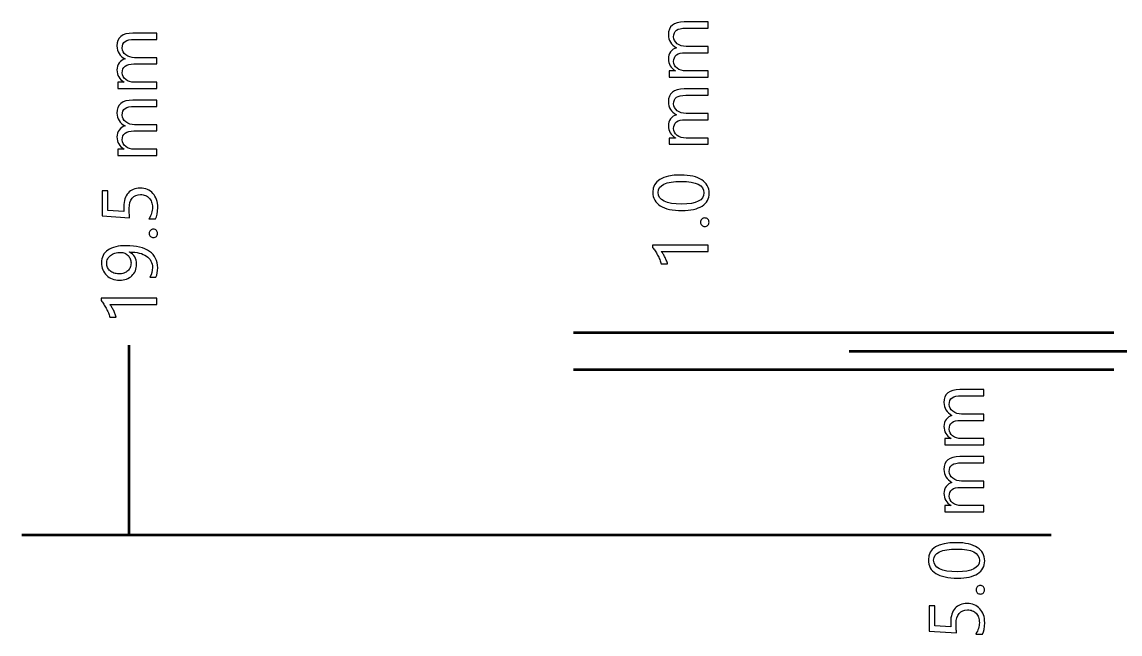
# Model space of a CAD drawing. Header units: centimetres. Extents: x -4.79 to 4.37, y -1.79 to 6.76.
# Drawn here: x -4.791 to -1.804, y -1.244 to 0.421 of the extents above; entities that cross this region are included whole.
import ezdxf

# ---------------------------------------------------------------- set-up
doc = ezdxf.new("R2010")
doc.units = ezdxf.units.CM
doc.header["$MEASUREMENT"] = 0
doc.layers.add('Layer 1', color=7, linetype='Continuous')

msp = doc.modelspace()

# ---------------------------------------------------------------- linework, layer by layer
at = {"layer": 'Layer 1'}
for points, knots in [([(-2.92424, 0.42097), (-2.92424, 0.42097), (-2.92424, 0.40404), (-2.92424, 0.40404), (-2.92424, 0.40404), (-2.92424, 0.40404), (-2.98502, 0.40404), (-2.98502, 0.40404), (-2.98502, 0.40404), (-2.99674, 0.40404), (-3.0052, 0.4022), (-3.01042, 0.3986), (-3.01042, 0.3986), (-3.01568, 0.39497), (-3.01829, 0.3889), (-3.01829, 0.38037), (-3.01829, 0.38037), (-3.01829, 0.37313), (-3.01498, 0.36696), (-3.00838, 0.36192), (-3.00838, 0.36192), (-3.00175, 0.35683), (-2.99384, 0.35429), (-2.9846, 0.35429), (-2.9846, 0.35429), (-2.9846, 0.35429), (-2.92424, 0.35429), (-2.92424, 0.35429), (-2.92424, 0.35429), (-2.92424, 0.35429), (-2.92424, 0.33736), (-2.92424, 0.33736), (-2.92424, 0.33736), (-2.92424, 0.33736), (-2.98707, 0.33736), (-2.98707, 0.33736), (-2.98707, 0.33736), (-3.00788, 0.33736), (-3.01829, 0.32932), (-3.01829, 0.31327), (-3.01829, 0.31327), (-3.01829, 0.30582), (-3.01519, 0.29972), (-3.00894, 0.29489), (-3.00894, 0.29489), (-3.0027, 0.29005), (-2.99458, 0.28765), (-2.9846, 0.28765), (-2.9846, 0.28765), (-2.9846, 0.28765), (-2.92424, 0.28765), (-2.92424, 0.28765), (-2.92424, 0.28765), (-2.92424, 0.28765), (-2.92424, 0.27069), (-2.92424, 0.27069), (-2.92424, 0.27069), (-2.92424, 0.27069), (-3.03007, 0.27069), (-3.03007, 0.27069), (-3.03007, 0.27069), (-3.03007, 0.27069), (-3.03007, 0.28765), (-3.03007, 0.28765), (-3.03007, 0.28765), (-3.03007, 0.28765), (-3.01332, 0.28765), (-3.01332, 0.28765), (-3.01332, 0.28765), (-3.01332, 0.28765), (-3.01332, 0.28808), (-3.01332, 0.28808), (-3.01332, 0.28808), (-3.02616, 0.29556), (-3.03254, 0.30653), (-3.03254, 0.32092), (-3.03254, 0.32092), (-3.03254, 0.32815), (-3.03053, 0.33447), (-3.02651, 0.33983), (-3.02651, 0.33983), (-3.02249, 0.34523), (-3.0172, 0.3489), (-3.01064, 0.35091), (-3.01064, 0.35091), (-3.02524, 0.35874), (-3.03254, 0.37045), (-3.03254, 0.38605), (-3.03254, 0.38605), (-3.03254, 0.40933), (-3.01819, 0.42097), (-2.98947, 0.42097), (-2.98947, 0.42097), (-2.98947, 0.42097), (-2.92424, 0.42097), (-2.92424, 0.42097)], [0, 0, 0, 0, 0.04, 0.04, 0.04, 0.04, 0.08, 0.08, 0.08, 0.08, 0.12, 0.12, 0.12, 0.12, 0.16, 0.16, 0.16, 0.16, 0.2, 0.2, 0.2, 0.2, 0.24, 0.24, 0.24, 0.24, 0.28, 0.28, 0.28, 0.28, 0.32, 0.32, 0.32, 0.32, 0.36, 0.36, 0.36, 0.36, 0.4, 0.4, 0.4, 0.4, 0.44, 0.44, 0.44, 0.44, 0.48, 0.48, 0.48, 0.48, 0.52, 0.52, 0.52, 0.52, 0.56, 0.56, 0.56, 0.56, 0.6, 0.6, 0.6, 0.6, 0.64, 0.64, 0.64, 0.64, 0.68, 0.68, 0.68, 0.68, 0.72, 0.72, 0.72, 0.72, 0.76, 0.76, 0.76, 0.76, 0.8, 0.8, 0.8, 0.8, 0.84, 0.84, 0.84, 0.84, 0.88, 0.88, 0.88, 0.88, 0.92, 0.92, 0.92, 0.92, 1, 1, 1, 1]), ([(-4.42424, 0.39051), (-4.42424, 0.39051), (-4.42424, 0.37358), (-4.42424, 0.37358), (-4.42424, 0.37358), (-4.42424, 0.37358), (-4.48502, 0.37358), (-4.48502, 0.37358), (-4.48502, 0.37358), (-4.49674, 0.37358), (-4.5052, 0.37174), (-4.51042, 0.36814), (-4.51042, 0.36814), (-4.51568, 0.36451), (-4.51829, 0.35844), (-4.51829, 0.34991), (-4.51829, 0.34991), (-4.51829, 0.34267), (-4.51498, 0.3365), (-4.50838, 0.33146), (-4.50838, 0.33146), (-4.50175, 0.32637), (-4.49384, 0.32383), (-4.4846, 0.32383), (-4.4846, 0.32383), (-4.4846, 0.32383), (-4.42424, 0.32383), (-4.42424, 0.32383), (-4.42424, 0.32383), (-4.42424, 0.32383), (-4.42424, 0.3069), (-4.42424, 0.3069), (-4.42424, 0.3069), (-4.42424, 0.3069), (-4.48707, 0.3069), (-4.48707, 0.3069), (-4.48707, 0.3069), (-4.50788, 0.3069), (-4.51829, 0.29886), (-4.51829, 0.28281), (-4.51829, 0.28281), (-4.51829, 0.27536), (-4.51519, 0.26926), (-4.50894, 0.26443), (-4.50894, 0.26443), (-4.5027, 0.25959), (-4.49458, 0.25719), (-4.4846, 0.25719), (-4.4846, 0.25719), (-4.4846, 0.25719), (-4.42424, 0.25719), (-4.42424, 0.25719), (-4.42424, 0.25719), (-4.42424, 0.25719), (-4.42424, 0.24023), (-4.42424, 0.24023), (-4.42424, 0.24023), (-4.42424, 0.24023), (-4.53007, 0.24023), (-4.53007, 0.24023), (-4.53007, 0.24023), (-4.53007, 0.24023), (-4.53007, 0.25719), (-4.53007, 0.25719), (-4.53007, 0.25719), (-4.53007, 0.25719), (-4.51332, 0.25719), (-4.51332, 0.25719), (-4.51332, 0.25719), (-4.51332, 0.25719), (-4.51332, 0.25762), (-4.51332, 0.25762), (-4.51332, 0.25762), (-4.52616, 0.2651), (-4.53254, 0.27607), (-4.53254, 0.29046), (-4.53254, 0.29046), (-4.53254, 0.29769), (-4.53053, 0.30401), (-4.52651, 0.30937), (-4.52651, 0.30937), (-4.52249, 0.31477), (-4.5172, 0.31844), (-4.51064, 0.32045), (-4.51064, 0.32045), (-4.52524, 0.32828), (-4.53254, 0.33999), (-4.53254, 0.35559), (-4.53254, 0.35559), (-4.53254, 0.37887), (-4.51819, 0.39051), (-4.48947, 0.39051), (-4.48947, 0.39051), (-4.48947, 0.39051), (-4.42424, 0.39051), (-4.42424, 0.39051)], [0, 0, 0, 0, 0.04, 0.04, 0.04, 0.04, 0.08, 0.08, 0.08, 0.08, 0.12, 0.12, 0.12, 0.12, 0.16, 0.16, 0.16, 0.16, 0.2, 0.2, 0.2, 0.2, 0.24, 0.24, 0.24, 0.24, 0.28, 0.28, 0.28, 0.28, 0.32, 0.32, 0.32, 0.32, 0.36, 0.36, 0.36, 0.36, 0.4, 0.4, 0.4, 0.4, 0.44, 0.44, 0.44, 0.44, 0.48, 0.48, 0.48, 0.48, 0.52, 0.52, 0.52, 0.52, 0.56, 0.56, 0.56, 0.56, 0.6, 0.6, 0.6, 0.6, 0.64, 0.64, 0.64, 0.64, 0.68, 0.68, 0.68, 0.68, 0.72, 0.72, 0.72, 0.72, 0.76, 0.76, 0.76, 0.76, 0.8, 0.8, 0.8, 0.8, 0.84, 0.84, 0.84, 0.84, 0.88, 0.88, 0.88, 0.88, 0.92, 0.92, 0.92, 0.92, 1, 1, 1, 1]), ([(-2.92424, 0.23865), (-2.92424, 0.23865), (-2.92424, 0.22172), (-2.92424, 0.22172), (-2.92424, 0.22172), (-2.92424, 0.22172), (-2.98502, 0.22172), (-2.98502, 0.22172), (-2.98502, 0.22172), (-2.99674, 0.22172), (-3.0052, 0.21988), (-3.01042, 0.21628), (-3.01042, 0.21628), (-3.01568, 0.21265), (-3.01829, 0.20658), (-3.01829, 0.19805), (-3.01829, 0.19805), (-3.01829, 0.19081), (-3.01498, 0.18464), (-3.00838, 0.1796), (-3.00838, 0.1796), (-3.00175, 0.17451), (-2.99384, 0.17197), (-2.9846, 0.17197), (-2.9846, 0.17197), (-2.9846, 0.17197), (-2.92424, 0.17197), (-2.92424, 0.17197), (-2.92424, 0.17197), (-2.92424, 0.17197), (-2.92424, 0.15504), (-2.92424, 0.15504), (-2.92424, 0.15504), (-2.92424, 0.15504), (-2.98707, 0.15504), (-2.98707, 0.15504), (-2.98707, 0.15504), (-3.00788, 0.15504), (-3.01829, 0.147), (-3.01829, 0.13095), (-3.01829, 0.13095), (-3.01829, 0.1235), (-3.01519, 0.1174), (-3.00894, 0.11257), (-3.00894, 0.11257), (-3.0027, 0.10773), (-2.99458, 0.10533), (-2.9846, 0.10533), (-2.9846, 0.10533), (-2.9846, 0.10533), (-2.92424, 0.10533), (-2.92424, 0.10533), (-2.92424, 0.10533), (-2.92424, 0.10533), (-2.92424, 0.08837), (-2.92424, 0.08837), (-2.92424, 0.08837), (-2.92424, 0.08837), (-3.03007, 0.08837), (-3.03007, 0.08837), (-3.03007, 0.08837), (-3.03007, 0.08837), (-3.03007, 0.10533), (-3.03007, 0.10533), (-3.03007, 0.10533), (-3.03007, 0.10533), (-3.01332, 0.10533), (-3.01332, 0.10533), (-3.01332, 0.10533), (-3.01332, 0.10533), (-3.01332, 0.10576), (-3.01332, 0.10576), (-3.01332, 0.10576), (-3.02616, 0.11324), (-3.03254, 0.12421), (-3.03254, 0.1386), (-3.03254, 0.1386), (-3.03254, 0.14583), (-3.03053, 0.15215), (-3.02651, 0.15751), (-3.02651, 0.15751), (-3.02249, 0.16291), (-3.0172, 0.16658), (-3.01064, 0.16859), (-3.01064, 0.16859), (-3.02524, 0.17642), (-3.03254, 0.18813), (-3.03254, 0.20373), (-3.03254, 0.20373), (-3.03254, 0.22701), (-3.01819, 0.23865), (-2.98947, 0.23865), (-2.98947, 0.23865), (-2.98947, 0.23865), (-2.92424, 0.23865), (-2.92424, 0.23865)], [0, 0, 0, 0, 0.04, 0.04, 0.04, 0.04, 0.08, 0.08, 0.08, 0.08, 0.12, 0.12, 0.12, 0.12, 0.16, 0.16, 0.16, 0.16, 0.2, 0.2, 0.2, 0.2, 0.24, 0.24, 0.24, 0.24, 0.28, 0.28, 0.28, 0.28, 0.32, 0.32, 0.32, 0.32, 0.36, 0.36, 0.36, 0.36, 0.4, 0.4, 0.4, 0.4, 0.44, 0.44, 0.44, 0.44, 0.48, 0.48, 0.48, 0.48, 0.52, 0.52, 0.52, 0.52, 0.56, 0.56, 0.56, 0.56, 0.6, 0.6, 0.6, 0.6, 0.64, 0.64, 0.64, 0.64, 0.68, 0.68, 0.68, 0.68, 0.72, 0.72, 0.72, 0.72, 0.76, 0.76, 0.76, 0.76, 0.8, 0.8, 0.8, 0.8, 0.84, 0.84, 0.84, 0.84, 0.88, 0.88, 0.88, 0.88, 0.92, 0.92, 0.92, 0.92, 1, 1, 1, 1]), ([(-4.42424, 0.20819), (-4.42424, 0.20819), (-4.42424, 0.19126), (-4.42424, 0.19126), (-4.42424, 0.19126), (-4.42424, 0.19126), (-4.48502, 0.19126), (-4.48502, 0.19126), (-4.48502, 0.19126), (-4.49674, 0.19126), (-4.5052, 0.18942), (-4.51042, 0.18582), (-4.51042, 0.18582), (-4.51568, 0.18219), (-4.51829, 0.17612), (-4.51829, 0.16759), (-4.51829, 0.16759), (-4.51829, 0.16035), (-4.51498, 0.15418), (-4.50838, 0.14914), (-4.50838, 0.14914), (-4.50175, 0.14405), (-4.49384, 0.14151), (-4.4846, 0.14151), (-4.4846, 0.14151), (-4.4846, 0.14151), (-4.42424, 0.14151), (-4.42424, 0.14151), (-4.42424, 0.14151), (-4.42424, 0.14151), (-4.42424, 0.12458), (-4.42424, 0.12458), (-4.42424, 0.12458), (-4.42424, 0.12458), (-4.48707, 0.12458), (-4.48707, 0.12458), (-4.48707, 0.12458), (-4.50788, 0.12458), (-4.51829, 0.11654), (-4.51829, 0.10049), (-4.51829, 0.10049), (-4.51829, 0.09304), (-4.51519, 0.08694), (-4.50894, 0.08211), (-4.50894, 0.08211), (-4.5027, 0.07727), (-4.49458, 0.07487), (-4.4846, 0.07487), (-4.4846, 0.07487), (-4.4846, 0.07487), (-4.42424, 0.07487), (-4.42424, 0.07487), (-4.42424, 0.07487), (-4.42424, 0.07487), (-4.42424, 0.05791), (-4.42424, 0.05791), (-4.42424, 0.05791), (-4.42424, 0.05791), (-4.53007, 0.05791), (-4.53007, 0.05791), (-4.53007, 0.05791), (-4.53007, 0.05791), (-4.53007, 0.07487), (-4.53007, 0.07487), (-4.53007, 0.07487), (-4.53007, 0.07487), (-4.51332, 0.07487), (-4.51332, 0.07487), (-4.51332, 0.07487), (-4.51332, 0.07487), (-4.51332, 0.0753), (-4.51332, 0.0753), (-4.51332, 0.0753), (-4.52616, 0.08278), (-4.53254, 0.09375), (-4.53254, 0.10814), (-4.53254, 0.10814), (-4.53254, 0.11537), (-4.53053, 0.12169), (-4.52651, 0.12705), (-4.52651, 0.12705), (-4.52249, 0.13245), (-4.5172, 0.13612), (-4.51064, 0.13813), (-4.51064, 0.13813), (-4.52524, 0.14596), (-4.53254, 0.15767), (-4.53254, 0.17327), (-4.53254, 0.17327), (-4.53254, 0.19655), (-4.51819, 0.20819), (-4.48947, 0.20819), (-4.48947, 0.20819), (-4.48947, 0.20819), (-4.42424, 0.20819), (-4.42424, 0.20819)], [0, 0, 0, 0, 0.04, 0.04, 0.04, 0.04, 0.08, 0.08, 0.08, 0.08, 0.12, 0.12, 0.12, 0.12, 0.16, 0.16, 0.16, 0.16, 0.2, 0.2, 0.2, 0.2, 0.24, 0.24, 0.24, 0.24, 0.28, 0.28, 0.28, 0.28, 0.32, 0.32, 0.32, 0.32, 0.36, 0.36, 0.36, 0.36, 0.4, 0.4, 0.4, 0.4, 0.44, 0.44, 0.44, 0.44, 0.48, 0.48, 0.48, 0.48, 0.52, 0.52, 0.52, 0.52, 0.56, 0.56, 0.56, 0.56, 0.6, 0.6, 0.6, 0.6, 0.64, 0.64, 0.64, 0.64, 0.68, 0.68, 0.68, 0.68, 0.72, 0.72, 0.72, 0.72, 0.76, 0.76, 0.76, 0.76, 0.8, 0.8, 0.8, 0.8, 0.84, 0.84, 0.84, 0.84, 0.88, 0.88, 0.88, 0.88, 0.92, 0.92, 0.92, 0.92, 1, 1, 1, 1]), ([(-2.99896, 0.00454), (-2.98658, 0.00454), (-2.97557, 0.00345), (-2.96601, 0.00119), (-2.96601, 0.00119), (-2.95641, -0.00103), (-2.94834, -0.00428), (-2.94177, -0.00851), (-2.94177, -0.00851), (-2.93518, -0.01274), (-2.93017, -0.01797), (-2.92678, -0.02414), (-2.92678, -0.02414), (-2.92336, -0.03031), (-2.92166, -0.0373), (-2.92166, -0.04517), (-2.92166, -0.04517), (-2.92166, -0.05261), (-2.92329, -0.05924), (-2.92657, -0.06506), (-2.92657, -0.06506), (-2.92985, -0.07088), (-2.93461, -0.07579), (-2.94089, -0.07977), (-2.94089, -0.07977), (-2.94714, -0.0838), (-2.95486, -0.08683), (-2.96396, -0.08888), (-2.96396, -0.08888), (-2.9731, -0.09096), (-2.98358, -0.09198), (-2.99536, -0.09198), (-2.99536, -0.09198), (-3.00831, -0.09198), (-3.01974, -0.09089), (-3.02965, -0.08873), (-3.02965, -0.08873), (-3.0396, -0.08655), (-3.04789, -0.08337), (-3.05463, -0.07917), (-3.05463, -0.07917), (-3.06133, -0.07498), (-3.06641, -0.06975), (-3.0698, -0.06351), (-3.0698, -0.06351), (-3.07322, -0.05727), (-3.07495, -0.05014), (-3.07495, -0.04206), (-3.07495, -0.04206), (-3.07495, -0.01098), (-3.04962, 0.00454), (-2.99896, 0.00454)], [0, 0, 0, 0, 0.0714286, 0.0714286, 0.0714286, 0.0714286, 0.1428571, 0.1428571, 0.1428571, 0.1428571, 0.2142857, 0.2142857, 0.2142857, 0.2142857, 0.2857143, 0.2857143, 0.2857143, 0.2857143, 0.3571429, 0.3571429, 0.3571429, 0.3571429, 0.4285714, 0.4285714, 0.4285714, 0.4285714, 0.5, 0.5, 0.5, 0.5, 0.5714286, 0.5714286, 0.5714286, 0.5714286, 0.6428571, 0.6428571, 0.6428571, 0.6428571, 0.7142857, 0.7142857, 0.7142857, 0.7142857, 0.7857143, 0.7857143, 0.7857143, 0.7857143, 0.8571429, 0.8571429, 0.8571429, 0.8571429, 1, 1, 1, 1]), ([(-2.9973, -0.01282), (-3.03949, -0.01282), (-3.06056, -0.02283), (-3.06056, -0.04287), (-3.06056, -0.04287), (-3.06056, -0.06404), (-3.03911, -0.07462), (-2.99617, -0.07462), (-2.99617, -0.07462), (-2.95613, -0.07462), (-2.93613, -0.06425), (-2.93613, -0.04351), (-2.93613, -0.04351), (-2.93613, -0.02305), (-2.95652, -0.01282), (-2.9973, -0.01282)], [0, 0, 0, 0, 0.2, 0.2, 0.2, 0.2, 0.4, 0.4, 0.4, 0.4, 0.6, 0.6, 0.6, 0.6, 1, 1, 1, 1]), ([(-4.4695, -0.03117), (-4.46227, -0.03117), (-4.45574, -0.03241), (-4.44989, -0.03491), (-4.44989, -0.03491), (-4.44403, -0.03738), (-4.43899, -0.04091), (-4.43479, -0.0455), (-4.43479, -0.0455), (-4.43059, -0.05008), (-4.42734, -0.05562), (-4.42505, -0.06208), (-4.42505, -0.06208), (-4.42279, -0.06857), (-4.42166, -0.07577), (-4.42166, -0.08367), (-4.42166, -0.08367), (-4.42166, -0.09746), (-4.42371, -0.10769), (-4.42787, -0.1144), (-4.42787, -0.1144), (-4.42787, -0.1144), (-4.44583, -0.1144), (-4.44583, -0.1144), (-4.44583, -0.1144), (-4.43937, -0.10431), (-4.43613, -0.09401), (-4.43613, -0.08349), (-4.43613, -0.08349), (-4.43613, -0.07809), (-4.4369, -0.07326), (-4.43849, -0.06896), (-4.43849, -0.06896), (-4.44008, -0.06465), (-4.4423, -0.06099), (-4.44512, -0.05795), (-4.44512, -0.05795), (-4.44795, -0.05492), (-4.45137, -0.05259), (-4.45536, -0.05097), (-4.45536, -0.05097), (-4.45934, -0.04934), (-4.46372, -0.04853), (-4.46848, -0.04853), (-4.46848, -0.04853), (-4.47811, -0.04853), (-4.48569, -0.05178), (-4.49116, -0.05827), (-4.49116, -0.05827), (-4.49663, -0.06472), (-4.49938, -0.07414), (-4.49938, -0.08646), (-4.49938, -0.08646), (-4.49938, -0.08847), (-4.49935, -0.09058), (-4.49928, -0.09277), (-4.49928, -0.09277), (-4.49921, -0.09499), (-4.49914, -0.09718), (-4.49903, -0.0994), (-4.49903, -0.0994), (-4.49892, -0.10159), (-4.49878, -0.10374), (-4.49864, -0.10586), (-4.49864, -0.10586), (-4.49854, -0.10794), (-4.49836, -0.10988), (-4.49815, -0.11157), (-4.49815, -0.11157), (-4.49815, -0.11157), (-4.57244, -0.10653), (-4.57244, -0.10653), (-4.57244, -0.10653), (-4.57244, -0.10653), (-4.57244, -0.03798), (-4.57244, -0.03798), (-4.57244, -0.03798), (-4.57244, -0.03798), (-4.55717, -0.03798), (-4.55717, -0.03798), (-4.55717, -0.03798), (-4.55717, -0.03798), (-4.55717, -0.09185), (-4.55717, -0.09185), (-4.55717, -0.09185), (-4.55717, -0.09185), (-4.51364, -0.09485), (-4.51364, -0.09485), (-4.51364, -0.09485), (-4.51378, -0.09263), (-4.51392, -0.0903), (-4.51399, -0.08783), (-4.51399, -0.08783), (-4.51409, -0.08533), (-4.51416, -0.08314), (-4.51416, -0.0812), (-4.51416, -0.0812), (-4.51416, -0.07333), (-4.51314, -0.06631), (-4.51106, -0.0601), (-4.51106, -0.0601), (-4.50898, -0.05393), (-4.50605, -0.04867), (-4.50221, -0.04437), (-4.50221, -0.04437), (-4.4984, -0.04006), (-4.4937, -0.03678), (-4.48816, -0.03453), (-4.48816, -0.03453), (-4.48263, -0.0323), (-4.47642, -0.03117), (-4.4695, -0.03117)], [0, 0, 0, 0, 0.0344828, 0.0344828, 0.0344828, 0.0344828, 0.0689655, 0.0689655, 0.0689655, 0.0689655, 0.1034483, 0.1034483, 0.1034483, 0.1034483, 0.137931, 0.137931, 0.137931, 0.137931, 0.1724138, 0.1724138, 0.1724138, 0.1724138, 0.2068966, 0.2068966, 0.2068966, 0.2068966, 0.2413793, 0.2413793, 0.2413793, 0.2413793, 0.2758621, 0.2758621, 0.2758621, 0.2758621, 0.3103448, 0.3103448, 0.3103448, 0.3103448, 0.3448276, 0.3448276, 0.3448276, 0.3448276, 0.3793103, 0.3793103, 0.3793103, 0.3793103, 0.4137931, 0.4137931, 0.4137931, 0.4137931, 0.4482759, 0.4482759, 0.4482759, 0.4482759, 0.4827586, 0.4827586, 0.4827586, 0.4827586, 0.5172414, 0.5172414, 0.5172414, 0.5172414, 0.5517241, 0.5517241, 0.5517241, 0.5517241, 0.5862069, 0.5862069, 0.5862069, 0.5862069, 0.6206897, 0.6206897, 0.6206897, 0.6206897, 0.6551724, 0.6551724, 0.6551724, 0.6551724, 0.6896552, 0.6896552, 0.6896552, 0.6896552, 0.7241379, 0.7241379, 0.7241379, 0.7241379, 0.7586207, 0.7586207, 0.7586207, 0.7586207, 0.7931034, 0.7931034, 0.7931034, 0.7931034, 0.8275862, 0.8275862, 0.8275862, 0.8275862, 0.862069, 0.862069, 0.862069, 0.862069, 0.8965517, 0.8965517, 0.8965517, 0.8965517, 0.9310345, 0.9310345, 0.9310345, 0.9310345, 1, 1, 1, 1]), ([(-2.92198, -0.12373), (-2.92198, -0.12691), (-2.92311, -0.12959), (-2.92537, -0.13185), (-2.92537, -0.13185), (-2.92766, -0.13407), (-2.93038, -0.1352), (-2.93355, -0.1352), (-2.93355, -0.1352), (-2.93673, -0.1352), (-2.93944, -0.13407), (-2.94177, -0.13185), (-2.94177, -0.13185), (-2.94407, -0.12959), (-2.94523, -0.12691), (-2.94523, -0.12373), (-2.94523, -0.12373), (-2.94523, -0.12049), (-2.94407, -0.11774), (-2.94177, -0.11544), (-2.94177, -0.11544), (-2.93944, -0.11319), (-2.93673, -0.11206), (-2.93355, -0.11206), (-2.93355, -0.11206), (-2.93038, -0.11206), (-2.92766, -0.11319), (-2.92537, -0.11544), (-2.92537, -0.11544), (-2.92311, -0.11774), (-2.92198, -0.12049), (-2.92198, -0.12373)], [0, 0, 0, 0, 0.1111111, 0.1111111, 0.1111111, 0.1111111, 0.2222222, 0.2222222, 0.2222222, 0.2222222, 0.3333333, 0.3333333, 0.3333333, 0.3333333, 0.4444444, 0.4444444, 0.4444444, 0.4444444, 0.5555556, 0.5555556, 0.5555556, 0.5555556, 0.6666667, 0.6666667, 0.6666667, 0.6666667, 0.7777778, 0.7777778, 0.7777778, 0.7777778, 1, 1, 1, 1]), ([(-4.42198, -0.15419), (-4.42198, -0.15737), (-4.42311, -0.16005), (-4.42537, -0.16231), (-4.42537, -0.16231), (-4.42766, -0.16453), (-4.43038, -0.16566), (-4.43355, -0.16566), (-4.43355, -0.16566), (-4.43673, -0.16566), (-4.43944, -0.16453), (-4.44177, -0.16231), (-4.44177, -0.16231), (-4.44407, -0.16005), (-4.44523, -0.15737), (-4.44523, -0.15419), (-4.44523, -0.15419), (-4.44523, -0.15095), (-4.44407, -0.1482), (-4.44177, -0.1459), (-4.44177, -0.1459), (-4.43944, -0.14365), (-4.43673, -0.14252), (-4.43355, -0.14252), (-4.43355, -0.14252), (-4.43038, -0.14252), (-4.42766, -0.14365), (-4.42537, -0.1459), (-4.42537, -0.1459), (-4.42311, -0.1482), (-4.42198, -0.15095), (-4.42198, -0.15419)], [0, 0, 0, 0, 0.1111111, 0.1111111, 0.1111111, 0.1111111, 0.2222222, 0.2222222, 0.2222222, 0.2222222, 0.3333333, 0.3333333, 0.3333333, 0.3333333, 0.4444444, 0.4444444, 0.4444444, 0.4444444, 0.5555556, 0.5555556, 0.5555556, 0.5555556, 0.6666667, 0.6666667, 0.6666667, 0.6666667, 0.7777778, 0.7777778, 0.7777778, 0.7777778, 1, 1, 1, 1]), ([(-4.50725, -0.18757), (-4.49367, -0.18757), (-4.4816, -0.18891), (-4.47102, -0.19159), (-4.47102, -0.19159), (-4.46044, -0.19427), (-4.45147, -0.19819), (-4.44414, -0.20337), (-4.44414, -0.20337), (-4.4368, -0.20852), (-4.43123, -0.21484), (-4.42738, -0.22228), (-4.42738, -0.22228), (-4.42357, -0.22972), (-4.42166, -0.23819), (-4.42166, -0.24772), (-4.42166, -0.24772), (-4.42166, -0.25749), (-4.42339, -0.2661), (-4.42682, -0.27354), (-4.42682, -0.27354), (-4.42682, -0.27354), (-4.44304, -0.27354), (-4.44304, -0.27354), (-4.44304, -0.27354), (-4.43842, -0.26536), (-4.43613, -0.25661), (-4.43613, -0.24729), (-4.43613, -0.24729), (-4.43613, -0.24059), (-4.4375, -0.23463), (-4.44026, -0.22937), (-4.44026, -0.22937), (-4.44301, -0.22408), (-4.44703, -0.21963), (-4.45229, -0.21597), (-4.45229, -0.21597), (-4.45758, -0.21233), (-4.46407, -0.20954), (-4.4718, -0.2076), (-4.4718, -0.2076), (-4.47949, -0.20566), (-4.48834, -0.20471), (-4.49836, -0.20471), (-4.49836, -0.20471), (-4.49836, -0.20471), (-4.49836, -0.20514), (-4.49836, -0.20514), (-4.49836, -0.20514), (-4.48559, -0.21145), (-4.47924, -0.22249), (-4.47924, -0.23819), (-4.47924, -0.23819), (-4.47924, -0.24454), (-4.48033, -0.25036), (-4.48259, -0.25565), (-4.48259, -0.25565), (-4.48481, -0.26098), (-4.48799, -0.26557), (-4.49208, -0.26941), (-4.49208, -0.26941), (-4.49621, -0.27326), (-4.50108, -0.27626), (-4.50672, -0.27841), (-4.50672, -0.27841), (-4.51237, -0.28052), (-4.51861, -0.28162), (-4.52542, -0.28162), (-4.52542, -0.28162), (-4.53272, -0.28162), (-4.53942, -0.28042), (-4.54546, -0.27802), (-4.54546, -0.27802), (-4.55152, -0.27566), (-4.55675, -0.27234), (-4.56112, -0.26811), (-4.56112, -0.26811), (-4.56549, -0.26387), (-4.56892, -0.25886), (-4.57132, -0.25304), (-4.57132, -0.25304), (-4.57371, -0.24719), (-4.57495, -0.24084), (-4.57495, -0.23396), (-4.57495, -0.23396), (-4.57495, -0.22651), (-4.57343, -0.21992), (-4.57043, -0.21417), (-4.57043, -0.21417), (-4.56743, -0.20842), (-4.56306, -0.20358), (-4.55731, -0.19963), (-4.55731, -0.19963), (-4.55156, -0.19572), (-4.54447, -0.19272), (-4.53607, -0.19064), (-4.53607, -0.19064), (-4.52768, -0.18859), (-4.51805, -0.18757), (-4.50725, -0.18757)], [0, 0, 0, 0, 0.0384615, 0.0384615, 0.0384615, 0.0384615, 0.0769231, 0.0769231, 0.0769231, 0.0769231, 0.1153846, 0.1153846, 0.1153846, 0.1153846, 0.1538462, 0.1538462, 0.1538462, 0.1538462, 0.1923077, 0.1923077, 0.1923077, 0.1923077, 0.2307692, 0.2307692, 0.2307692, 0.2307692, 0.2692308, 0.2692308, 0.2692308, 0.2692308, 0.3076923, 0.3076923, 0.3076923, 0.3076923, 0.3461538, 0.3461538, 0.3461538, 0.3461538, 0.3846154, 0.3846154, 0.3846154, 0.3846154, 0.4230769, 0.4230769, 0.4230769, 0.4230769, 0.4615385, 0.4615385, 0.4615385, 0.4615385, 0.5, 0.5, 0.5, 0.5, 0.5384615, 0.5384615, 0.5384615, 0.5384615, 0.5769231, 0.5769231, 0.5769231, 0.5769231, 0.6153846, 0.6153846, 0.6153846, 0.6153846, 0.6538462, 0.6538462, 0.6538462, 0.6538462, 0.6923077, 0.6923077, 0.6923077, 0.6923077, 0.7307692, 0.7307692, 0.7307692, 0.7307692, 0.7692308, 0.7692308, 0.7692308, 0.7692308, 0.8076923, 0.8076923, 0.8076923, 0.8076923, 0.8461538, 0.8461538, 0.8461538, 0.8461538, 0.8846154, 0.8846154, 0.8846154, 0.8846154, 0.9230769, 0.9230769, 0.9230769, 0.9230769, 1, 1, 1, 1]), ([(-4.52242, -0.20584), (-4.52813, -0.20584), (-4.53336, -0.20658), (-4.53805, -0.20806), (-4.53805, -0.20806), (-4.5427, -0.20954), (-4.54673, -0.21159), (-4.55008, -0.2142), (-4.55008, -0.2142), (-4.55343, -0.21685), (-4.556, -0.21995), (-4.55784, -0.22359), (-4.55784, -0.22359), (-4.55964, -0.22718), (-4.56056, -0.23114), (-4.56056, -0.2354), (-4.56056, -0.2354), (-4.56056, -0.23946), (-4.55974, -0.24327), (-4.55812, -0.24676), (-4.55812, -0.24676), (-4.55653, -0.25029), (-4.55424, -0.25333), (-4.55131, -0.25594), (-4.55131, -0.25594), (-4.54838, -0.25851), (-4.54489, -0.26052), (-4.54087, -0.262), (-4.54087, -0.262), (-4.53685, -0.26349), (-4.53244, -0.26423), (-4.52771, -0.26423), (-4.52771, -0.26423), (-4.52245, -0.26423), (-4.51776, -0.26352), (-4.51364, -0.26211), (-4.51364, -0.26211), (-4.50951, -0.2607), (-4.50602, -0.25869), (-4.50316, -0.25608), (-4.50316, -0.25608), (-4.5003, -0.25347), (-4.49811, -0.25029), (-4.4966, -0.24662), (-4.4966, -0.24662), (-4.49508, -0.24292), (-4.4943, -0.23886), (-4.4943, -0.23438), (-4.4943, -0.23438), (-4.4943, -0.23043), (-4.49504, -0.22673), (-4.49653, -0.22327), (-4.49653, -0.22327), (-4.49801, -0.21978), (-4.50002, -0.21674), (-4.50252, -0.21417), (-4.50252, -0.21417), (-4.50506, -0.21159), (-4.50803, -0.20954), (-4.51141, -0.20806), (-4.51141, -0.20806), (-4.51483, -0.20658), (-4.5185, -0.20584), (-4.52242, -0.20584)], [0, 0, 0, 0, 0.0588235, 0.0588235, 0.0588235, 0.0588235, 0.1176471, 0.1176471, 0.1176471, 0.1176471, 0.1764706, 0.1764706, 0.1764706, 0.1764706, 0.2352941, 0.2352941, 0.2352941, 0.2352941, 0.2941176, 0.2941176, 0.2941176, 0.2941176, 0.3529412, 0.3529412, 0.3529412, 0.3529412, 0.4117647, 0.4117647, 0.4117647, 0.4117647, 0.4705882, 0.4705882, 0.4705882, 0.4705882, 0.5294118, 0.5294118, 0.5294118, 0.5294118, 0.5882353, 0.5882353, 0.5882353, 0.5882353, 0.6470588, 0.6470588, 0.6470588, 0.6470588, 0.7058824, 0.7058824, 0.7058824, 0.7058824, 0.7647059, 0.7647059, 0.7647059, 0.7647059, 0.8235294, 0.8235294, 0.8235294, 0.8235294, 0.8823529, 0.8823529, 0.8823529, 0.8823529, 1, 1, 1, 1]), ([(-2.92424, -0.18603), (-2.92424, -0.18603), (-2.92424, -0.20297), (-2.92424, -0.20297), (-2.92424, -0.20297), (-2.92424, -0.20297), (-3.0523, -0.20297), (-3.0523, -0.20297), (-3.0523, -0.20297), (-3.051, -0.20427), (-3.04948, -0.20621), (-3.04778, -0.20872), (-3.04778, -0.20872), (-3.04613, -0.21122), (-3.04443, -0.21405), (-3.04278, -0.21719), (-3.04278, -0.21719), (-3.04112, -0.22033), (-3.0396, -0.22364), (-3.03815, -0.2271), (-3.03815, -0.2271), (-3.03667, -0.23059), (-3.03554, -0.23398), (-3.03473, -0.23729), (-3.03473, -0.23729), (-3.03473, -0.23729), (-3.05188, -0.23729), (-3.05188, -0.23729), (-3.05188, -0.23729), (-3.0529, -0.23359), (-3.05431, -0.22964), (-3.05608, -0.22548), (-3.05608, -0.22548), (-3.05784, -0.22128), (-3.05978, -0.21719), (-3.06197, -0.21316), (-3.06197, -0.21316), (-3.06412, -0.20914), (-3.06641, -0.20533), (-3.06878, -0.20173), (-3.06878, -0.20173), (-3.07117, -0.19817), (-3.07347, -0.19507), (-3.07576, -0.19242), (-3.07576, -0.19242), (-3.07576, -0.19242), (-3.07576, -0.18603), (-3.07576, -0.18603), (-3.07576, -0.18603), (-3.07576, -0.18603), (-2.92424, -0.18603), (-2.92424, -0.18603)], [0, 0, 0, 0, 0.0714286, 0.0714286, 0.0714286, 0.0714286, 0.1428571, 0.1428571, 0.1428571, 0.1428571, 0.2142857, 0.2142857, 0.2142857, 0.2142857, 0.2857143, 0.2857143, 0.2857143, 0.2857143, 0.3571429, 0.3571429, 0.3571429, 0.3571429, 0.4285714, 0.4285714, 0.4285714, 0.4285714, 0.5, 0.5, 0.5, 0.5, 0.5714286, 0.5714286, 0.5714286, 0.5714286, 0.6428571, 0.6428571, 0.6428571, 0.6428571, 0.7142857, 0.7142857, 0.7142857, 0.7142857, 0.7857143, 0.7857143, 0.7857143, 0.7857143, 0.8571429, 0.8571429, 0.8571429, 0.8571429, 1, 1, 1, 1]), ([(-4.42424, -0.33058), (-4.42424, -0.33058), (-4.42424, -0.34752), (-4.42424, -0.34752), (-4.42424, -0.34752), (-4.42424, -0.34752), (-4.5523, -0.34752), (-4.5523, -0.34752), (-4.5523, -0.34752), (-4.551, -0.34882), (-4.54948, -0.35076), (-4.54778, -0.35327), (-4.54778, -0.35327), (-4.54613, -0.35577), (-4.54443, -0.3586), (-4.54278, -0.36174), (-4.54278, -0.36174), (-4.54112, -0.36488), (-4.5396, -0.36819), (-4.53815, -0.37165), (-4.53815, -0.37165), (-4.53667, -0.37514), (-4.53554, -0.37853), (-4.53473, -0.38184), (-4.53473, -0.38184), (-4.53473, -0.38184), (-4.55188, -0.38184), (-4.55188, -0.38184), (-4.55188, -0.38184), (-4.5529, -0.37814), (-4.55431, -0.37419), (-4.55608, -0.37003), (-4.55608, -0.37003), (-4.55784, -0.36583), (-4.55978, -0.36174), (-4.56197, -0.35771), (-4.56197, -0.35771), (-4.56412, -0.35369), (-4.56641, -0.34988), (-4.56878, -0.34628), (-4.56878, -0.34628), (-4.57117, -0.34272), (-4.57347, -0.33962), (-4.57576, -0.33697), (-4.57576, -0.33697), (-4.57576, -0.33697), (-4.57576, -0.33058), (-4.57576, -0.33058), (-4.57576, -0.33058), (-4.57576, -0.33058), (-4.42424, -0.33058), (-4.42424, -0.33058)], [0, 0, 0, 0, 0.0714286, 0.0714286, 0.0714286, 0.0714286, 0.1428571, 0.1428571, 0.1428571, 0.1428571, 0.2142857, 0.2142857, 0.2142857, 0.2142857, 0.2857143, 0.2857143, 0.2857143, 0.2857143, 0.3571429, 0.3571429, 0.3571429, 0.3571429, 0.4285714, 0.4285714, 0.4285714, 0.4285714, 0.5, 0.5, 0.5, 0.5, 0.5714286, 0.5714286, 0.5714286, 0.5714286, 0.6428571, 0.6428571, 0.6428571, 0.6428571, 0.7142857, 0.7142857, 0.7142857, 0.7142857, 0.7857143, 0.7857143, 0.7857143, 0.7857143, 0.8571429, 0.8571429, 0.8571429, 0.8571429, 1, 1, 1, 1]), ([(-2.17465, -0.57903), (-2.17465, -0.57903), (-2.17465, -0.59596), (-2.17465, -0.59596), (-2.17465, -0.59596), (-2.17465, -0.59596), (-2.23543, -0.59596), (-2.23543, -0.59596), (-2.23543, -0.59596), (-2.24715, -0.59596), (-2.25561, -0.5978), (-2.26083, -0.6014), (-2.26083, -0.6014), (-2.26609, -0.60503), (-2.2687, -0.6111), (-2.2687, -0.61963), (-2.2687, -0.61963), (-2.2687, -0.62687), (-2.26539, -0.63304), (-2.25879, -0.63808), (-2.25879, -0.63808), (-2.25216, -0.64317), (-2.24425, -0.64571), (-2.23501, -0.64571), (-2.23501, -0.64571), (-2.23501, -0.64571), (-2.17465, -0.64571), (-2.17465, -0.64571), (-2.17465, -0.64571), (-2.17465, -0.64571), (-2.17465, -0.66264), (-2.17465, -0.66264), (-2.17465, -0.66264), (-2.17465, -0.66264), (-2.23748, -0.66264), (-2.23748, -0.66264), (-2.23748, -0.66264), (-2.25829, -0.66264), (-2.2687, -0.67068), (-2.2687, -0.68673), (-2.2687, -0.68673), (-2.2687, -0.69418), (-2.2656, -0.70028), (-2.25935, -0.70511), (-2.25935, -0.70511), (-2.25311, -0.70995), (-2.24499, -0.71235), (-2.23501, -0.71235), (-2.23501, -0.71235), (-2.23501, -0.71235), (-2.17465, -0.71235), (-2.17465, -0.71235), (-2.17465, -0.71235), (-2.17465, -0.71235), (-2.17465, -0.72931), (-2.17465, -0.72931), (-2.17465, -0.72931), (-2.17465, -0.72931), (-2.28048, -0.72931), (-2.28048, -0.72931), (-2.28048, -0.72931), (-2.28048, -0.72931), (-2.28048, -0.71235), (-2.28048, -0.71235), (-2.28048, -0.71235), (-2.28048, -0.71235), (-2.26373, -0.71235), (-2.26373, -0.71235), (-2.26373, -0.71235), (-2.26373, -0.71235), (-2.26373, -0.71192), (-2.26373, -0.71192), (-2.26373, -0.71192), (-2.27657, -0.70444), (-2.28295, -0.69347), (-2.28295, -0.67908), (-2.28295, -0.67908), (-2.28295, -0.67185), (-2.28094, -0.66553), (-2.27692, -0.66017), (-2.27692, -0.66017), (-2.2729, -0.65477), (-2.26761, -0.6511), (-2.26105, -0.64909), (-2.26105, -0.64909), (-2.27565, -0.64126), (-2.28295, -0.62955), (-2.28295, -0.61395), (-2.28295, -0.61395), (-2.28295, -0.59067), (-2.2686, -0.57903), (-2.23988, -0.57903), (-2.23988, -0.57903), (-2.23988, -0.57903), (-2.17465, -0.57903), (-2.17465, -0.57903)], [0, 0, 0, 0, 0.04, 0.04, 0.04, 0.04, 0.08, 0.08, 0.08, 0.08, 0.12, 0.12, 0.12, 0.12, 0.16, 0.16, 0.16, 0.16, 0.2, 0.2, 0.2, 0.2, 0.24, 0.24, 0.24, 0.24, 0.28, 0.28, 0.28, 0.28, 0.32, 0.32, 0.32, 0.32, 0.36, 0.36, 0.36, 0.36, 0.4, 0.4, 0.4, 0.4, 0.44, 0.44, 0.44, 0.44, 0.48, 0.48, 0.48, 0.48, 0.52, 0.52, 0.52, 0.52, 0.56, 0.56, 0.56, 0.56, 0.6, 0.6, 0.6, 0.6, 0.64, 0.64, 0.64, 0.64, 0.68, 0.68, 0.68, 0.68, 0.72, 0.72, 0.72, 0.72, 0.76, 0.76, 0.76, 0.76, 0.8, 0.8, 0.8, 0.8, 0.84, 0.84, 0.84, 0.84, 0.88, 0.88, 0.88, 0.88, 0.92, 0.92, 0.92, 0.92, 1, 1, 1, 1]), ([(-2.17465, -0.76135), (-2.17465, -0.76135), (-2.17465, -0.77828), (-2.17465, -0.77828), (-2.17465, -0.77828), (-2.17465, -0.77828), (-2.23543, -0.77828), (-2.23543, -0.77828), (-2.23543, -0.77828), (-2.24715, -0.77828), (-2.25561, -0.78012), (-2.26083, -0.78372), (-2.26083, -0.78372), (-2.26609, -0.78735), (-2.2687, -0.79342), (-2.2687, -0.80195), (-2.2687, -0.80195), (-2.2687, -0.80919), (-2.26539, -0.81536), (-2.25879, -0.8204), (-2.25879, -0.8204), (-2.25216, -0.82549), (-2.24425, -0.82803), (-2.23501, -0.82803), (-2.23501, -0.82803), (-2.23501, -0.82803), (-2.17465, -0.82803), (-2.17465, -0.82803), (-2.17465, -0.82803), (-2.17465, -0.82803), (-2.17465, -0.84496), (-2.17465, -0.84496), (-2.17465, -0.84496), (-2.17465, -0.84496), (-2.23748, -0.84496), (-2.23748, -0.84496), (-2.23748, -0.84496), (-2.25829, -0.84496), (-2.2687, -0.853), (-2.2687, -0.86905), (-2.2687, -0.86905), (-2.2687, -0.8765), (-2.2656, -0.8826), (-2.25935, -0.88743), (-2.25935, -0.88743), (-2.25311, -0.89227), (-2.24499, -0.89467), (-2.23501, -0.89467), (-2.23501, -0.89467), (-2.23501, -0.89467), (-2.17465, -0.89467), (-2.17465, -0.89467), (-2.17465, -0.89467), (-2.17465, -0.89467), (-2.17465, -0.91163), (-2.17465, -0.91163), (-2.17465, -0.91163), (-2.17465, -0.91163), (-2.28048, -0.91163), (-2.28048, -0.91163), (-2.28048, -0.91163), (-2.28048, -0.91163), (-2.28048, -0.89467), (-2.28048, -0.89467), (-2.28048, -0.89467), (-2.28048, -0.89467), (-2.26373, -0.89467), (-2.26373, -0.89467), (-2.26373, -0.89467), (-2.26373, -0.89467), (-2.26373, -0.89424), (-2.26373, -0.89424), (-2.26373, -0.89424), (-2.27657, -0.88676), (-2.28295, -0.87579), (-2.28295, -0.8614), (-2.28295, -0.8614), (-2.28295, -0.85417), (-2.28094, -0.84785), (-2.27692, -0.84249), (-2.27692, -0.84249), (-2.2729, -0.83709), (-2.26761, -0.83342), (-2.26105, -0.83141), (-2.26105, -0.83141), (-2.27565, -0.82358), (-2.28295, -0.81187), (-2.28295, -0.79627), (-2.28295, -0.79627), (-2.28295, -0.77299), (-2.2686, -0.76135), (-2.23988, -0.76135), (-2.23988, -0.76135), (-2.23988, -0.76135), (-2.17465, -0.76135), (-2.17465, -0.76135)], [0, 0, 0, 0, 0.04, 0.04, 0.04, 0.04, 0.08, 0.08, 0.08, 0.08, 0.12, 0.12, 0.12, 0.12, 0.16, 0.16, 0.16, 0.16, 0.2, 0.2, 0.2, 0.2, 0.24, 0.24, 0.24, 0.24, 0.28, 0.28, 0.28, 0.28, 0.32, 0.32, 0.32, 0.32, 0.36, 0.36, 0.36, 0.36, 0.4, 0.4, 0.4, 0.4, 0.44, 0.44, 0.44, 0.44, 0.48, 0.48, 0.48, 0.48, 0.52, 0.52, 0.52, 0.52, 0.56, 0.56, 0.56, 0.56, 0.6, 0.6, 0.6, 0.6, 0.64, 0.64, 0.64, 0.64, 0.68, 0.68, 0.68, 0.68, 0.72, 0.72, 0.72, 0.72, 0.76, 0.76, 0.76, 0.76, 0.8, 0.8, 0.8, 0.8, 0.84, 0.84, 0.84, 0.84, 0.88, 0.88, 0.88, 0.88, 0.92, 0.92, 0.92, 0.92, 1, 1, 1, 1]), ([(-2.24937, -0.99546), (-2.23699, -0.99546), (-2.22598, -0.99655), (-2.21642, -0.99881), (-2.21642, -0.99881), (-2.20682, -1.00103), (-2.19875, -1.00428), (-2.19218, -1.00851), (-2.19218, -1.00851), (-2.18559, -1.01274), (-2.18058, -1.01797), (-2.17719, -1.02414), (-2.17719, -1.02414), (-2.17377, -1.03031), (-2.17207, -1.0373), (-2.17207, -1.04517), (-2.17207, -1.04517), (-2.17207, -1.05261), (-2.1737, -1.05924), (-2.17698, -1.06506), (-2.17698, -1.06506), (-2.18026, -1.07088), (-2.18502, -1.07579), (-2.1913, -1.07977), (-2.1913, -1.07977), (-2.19755, -1.0838), (-2.20527, -1.08683), (-2.21437, -1.08888), (-2.21437, -1.08888), (-2.22351, -1.09096), (-2.23399, -1.09198), (-2.24577, -1.09198), (-2.24577, -1.09198), (-2.25872, -1.09198), (-2.27015, -1.09089), (-2.28006, -1.08873), (-2.28006, -1.08873), (-2.29001, -1.08655), (-2.2983, -1.08337), (-2.30504, -1.07917), (-2.30504, -1.07917), (-2.31174, -1.07498), (-2.31682, -1.06975), (-2.32021, -1.06351), (-2.32021, -1.06351), (-2.32363, -1.05727), (-2.32536, -1.05014), (-2.32536, -1.04206), (-2.32536, -1.04206), (-2.32536, -1.01098), (-2.30003, -0.99546), (-2.24937, -0.99546)], [0, 0, 0, 0, 0.0714286, 0.0714286, 0.0714286, 0.0714286, 0.1428571, 0.1428571, 0.1428571, 0.1428571, 0.2142857, 0.2142857, 0.2142857, 0.2142857, 0.2857143, 0.2857143, 0.2857143, 0.2857143, 0.3571429, 0.3571429, 0.3571429, 0.3571429, 0.4285714, 0.4285714, 0.4285714, 0.4285714, 0.5, 0.5, 0.5, 0.5, 0.5714286, 0.5714286, 0.5714286, 0.5714286, 0.6428571, 0.6428571, 0.6428571, 0.6428571, 0.7142857, 0.7142857, 0.7142857, 0.7142857, 0.7857143, 0.7857143, 0.7857143, 0.7857143, 0.8571429, 0.8571429, 0.8571429, 0.8571429, 1, 1, 1, 1]), ([(-2.24771, -1.01282), (-2.2899, -1.01282), (-2.31097, -1.02283), (-2.31097, -1.04287), (-2.31097, -1.04287), (-2.31097, -1.06404), (-2.28952, -1.07462), (-2.24658, -1.07462), (-2.24658, -1.07462), (-2.20654, -1.07462), (-2.18654, -1.06425), (-2.18654, -1.04351), (-2.18654, -1.04351), (-2.18654, -1.02305), (-2.20693, -1.01282), (-2.24771, -1.01282)], [0, 0, 0, 0, 0.2, 0.2, 0.2, 0.2, 0.4, 0.4, 0.4, 0.4, 0.6, 0.6, 0.6, 0.6, 1, 1, 1, 1]), ([(-2.17239, -1.12373), (-2.17239, -1.12691), (-2.17352, -1.12959), (-2.17578, -1.13185), (-2.17578, -1.13185), (-2.17807, -1.13407), (-2.18079, -1.1352), (-2.18396, -1.1352), (-2.18396, -1.1352), (-2.18714, -1.1352), (-2.18985, -1.13407), (-2.19218, -1.13185), (-2.19218, -1.13185), (-2.19448, -1.12959), (-2.19564, -1.12691), (-2.19564, -1.12373), (-2.19564, -1.12373), (-2.19564, -1.12049), (-2.19448, -1.11774), (-2.19218, -1.11544), (-2.19218, -1.11544), (-2.18985, -1.11319), (-2.18714, -1.11206), (-2.18396, -1.11206), (-2.18396, -1.11206), (-2.18079, -1.11206), (-2.17807, -1.11319), (-2.17578, -1.11544), (-2.17578, -1.11544), (-2.17352, -1.11774), (-2.17239, -1.12049), (-2.17239, -1.12373)], [0, 0, 0, 0, 0.1111111, 0.1111111, 0.1111111, 0.1111111, 0.2222222, 0.2222222, 0.2222222, 0.2222222, 0.3333333, 0.3333333, 0.3333333, 0.3333333, 0.4444444, 0.4444444, 0.4444444, 0.4444444, 0.5555556, 0.5555556, 0.5555556, 0.5555556, 0.6666667, 0.6666667, 0.6666667, 0.6666667, 0.7777778, 0.7777778, 0.7777778, 0.7777778, 1, 1, 1, 1]), ([(-2.21991, -1.1607), (-2.21268, -1.1607), (-2.20615, -1.16194), (-2.2003, -1.16444), (-2.2003, -1.16444), (-2.19444, -1.16691), (-2.1894, -1.17044), (-2.1852, -1.17503), (-2.1852, -1.17503), (-2.181, -1.17961), (-2.17775, -1.18515), (-2.17546, -1.19161), (-2.17546, -1.19161), (-2.1732, -1.1981), (-2.17207, -1.2053), (-2.17207, -1.2132), (-2.17207, -1.2132), (-2.17207, -1.22699), (-2.17412, -1.23722), (-2.17828, -1.24393), (-2.17828, -1.24393), (-2.17828, -1.24393), (-2.19624, -1.24393), (-2.19624, -1.24393), (-2.19624, -1.24393), (-2.18978, -1.23384), (-2.18654, -1.22354), (-2.18654, -1.21302), (-2.18654, -1.21302), (-2.18654, -1.20762), (-2.18731, -1.20279), (-2.1889, -1.19849), (-2.1889, -1.19849), (-2.19049, -1.19418), (-2.19271, -1.19052), (-2.19553, -1.18748), (-2.19553, -1.18748), (-2.19836, -1.18445), (-2.20178, -1.18212), (-2.20577, -1.1805), (-2.20577, -1.1805), (-2.20975, -1.17887), (-2.21413, -1.17806), (-2.21889, -1.17806), (-2.21889, -1.17806), (-2.22852, -1.17806), (-2.2361, -1.18131), (-2.24157, -1.1878), (-2.24157, -1.1878), (-2.24704, -1.19425), (-2.24979, -1.20367), (-2.24979, -1.21599), (-2.24979, -1.21599), (-2.24979, -1.218), (-2.24976, -1.22011), (-2.24969, -1.2223), (-2.24969, -1.2223), (-2.24962, -1.22452), (-2.24955, -1.22671), (-2.24944, -1.22893), (-2.24944, -1.22893), (-2.24933, -1.23112), (-2.24919, -1.23327), (-2.24905, -1.23539), (-2.24905, -1.23539), (-2.24895, -1.23747), (-2.24877, -1.23941), (-2.24856, -1.2411), (-2.24856, -1.2411), (-2.24856, -1.2411), (-2.32285, -1.23606), (-2.32285, -1.23606), (-2.32285, -1.23606), (-2.32285, -1.23606), (-2.32285, -1.16751), (-2.32285, -1.16751), (-2.32285, -1.16751), (-2.32285, -1.16751), (-2.30758, -1.16751), (-2.30758, -1.16751), (-2.30758, -1.16751), (-2.30758, -1.16751), (-2.30758, -1.22138), (-2.30758, -1.22138), (-2.30758, -1.22138), (-2.30758, -1.22138), (-2.26405, -1.22438), (-2.26405, -1.22438), (-2.26405, -1.22438), (-2.26419, -1.22216), (-2.26433, -1.21983), (-2.2644, -1.21736), (-2.2644, -1.21736), (-2.2645, -1.21486), (-2.26457, -1.21267), (-2.26457, -1.21073), (-2.26457, -1.21073), (-2.26457, -1.20286), (-2.26355, -1.19584), (-2.26147, -1.18963), (-2.26147, -1.18963), (-2.25939, -1.18346), (-2.25646, -1.1782), (-2.25262, -1.1739), (-2.25262, -1.1739), (-2.24881, -1.16959), (-2.24411, -1.16631), (-2.23857, -1.16406), (-2.23857, -1.16406), (-2.23304, -1.16183), (-2.22683, -1.1607), (-2.21991, -1.1607)], [0, 0, 0, 0, 0.0344828, 0.0344828, 0.0344828, 0.0344828, 0.0689655, 0.0689655, 0.0689655, 0.0689655, 0.1034483, 0.1034483, 0.1034483, 0.1034483, 0.137931, 0.137931, 0.137931, 0.137931, 0.1724138, 0.1724138, 0.1724138, 0.1724138, 0.2068966, 0.2068966, 0.2068966, 0.2068966, 0.2413793, 0.2413793, 0.2413793, 0.2413793, 0.2758621, 0.2758621, 0.2758621, 0.2758621, 0.3103448, 0.3103448, 0.3103448, 0.3103448, 0.3448276, 0.3448276, 0.3448276, 0.3448276, 0.3793103, 0.3793103, 0.3793103, 0.3793103, 0.4137931, 0.4137931, 0.4137931, 0.4137931, 0.4482759, 0.4482759, 0.4482759, 0.4482759, 0.4827586, 0.4827586, 0.4827586, 0.4827586, 0.5172414, 0.5172414, 0.5172414, 0.5172414, 0.5517241, 0.5517241, 0.5517241, 0.5517241, 0.5862069, 0.5862069, 0.5862069, 0.5862069, 0.6206897, 0.6206897, 0.6206897, 0.6206897, 0.6551724, 0.6551724, 0.6551724, 0.6551724, 0.6896552, 0.6896552, 0.6896552, 0.6896552, 0.7241379, 0.7241379, 0.7241379, 0.7241379, 0.7586207, 0.7586207, 0.7586207, 0.7586207, 0.7931034, 0.7931034, 0.7931034, 0.7931034, 0.8275862, 0.8275862, 0.8275862, 0.8275862, 0.862069, 0.862069, 0.862069, 0.862069, 0.8965517, 0.8965517, 0.8965517, 0.8965517, 0.9310345, 0.9310345, 0.9310345, 0.9310345, 1, 1, 1, 1])]:
    msp.add_open_spline(points, degree=3, knots=knots, dxfattribs=at)
at = {"layer": 'Layer 1', "lineweight": 53}
for points in [[(-1.82106, -0.425), (-1.82106, -0.425), (-3.29106, -0.425), (-3.29106, -0.425)], [(-3, -0.425), (-3, -0.425), (-3, -0.425), (-3, -0.425)], [(-4.5, -0.45834), (-4.5, -0.45834), (-4.5, -0.975), (-4.5, -0.975)], [(-1.53, -0.475), (-1.53, -0.475), (-2.54106, -0.475), (-2.54106, -0.475)], [(-2.25, -0.475), (-2.25, -0.475), (-2.25, -0.475), (-2.25, -0.475)], [(-1.82106, -0.525), (-1.82106, -0.525), (-3.29106, -0.525), (-3.29106, -0.525)], [(-3, -0.525), (-3, -0.525), (-3, -0.525), (-3, -0.525)], [(-1.99106, -0.975), (-1.99106, -0.975), (-4.79106, -0.975), (-4.79106, -0.975)], [(-1.99106, -0.975), (-1.99106, -0.975), (-2.54106, -0.975), (-2.54106, -0.975)], [(-2.25, -0.975), (-2.25, -0.975), (-2.25, -0.975), (-2.25, -0.975)]]:
    msp.add_open_spline(points, degree=3, dxfattribs=at)

doc.saveas('drawing.dxf')
